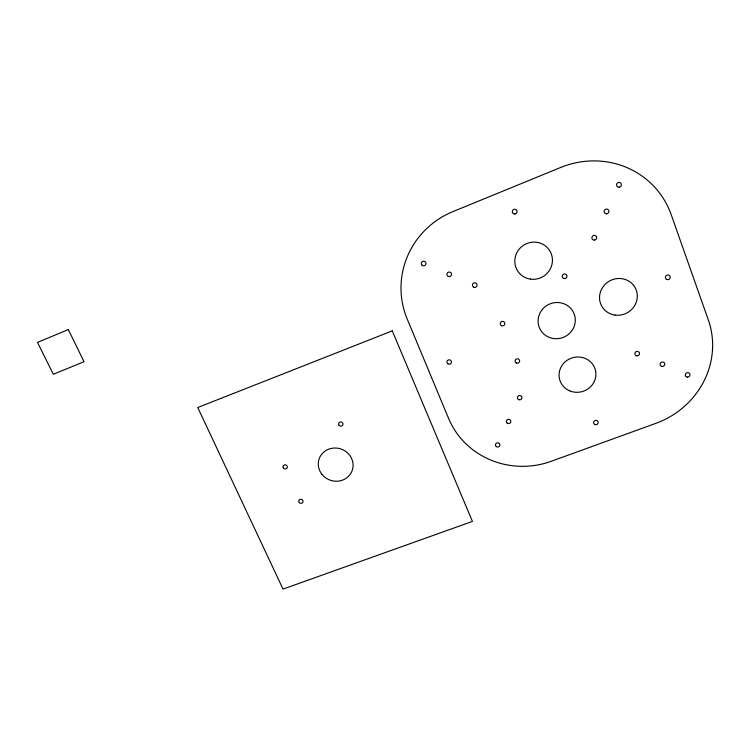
<?xml version="1.0" encoding="UTF-8"?>
<svg xmlns="http://www.w3.org/2000/svg" width="750" height="750" viewBox="0 0 750 750"><rect width="100%" height="100%" fill="white"/><g stroke="black" fill="none" stroke-linecap="round" stroke-linejoin="round"><path stroke-width="1.12" d="M68.306 329.578L37.5 342.413L53.344 374.278L84.028 361.706L68.306 329.578M560.616 167.494L452.85 211.65A83.184 81.712 -18.1 0 0 407.166 318.956L448.612 418.463A80.681 77.231 -8.2 0 0 551.222 461.297L655.819 423.366A84.244 79.622 -22.4 0 0 708.328 319.913L671.203 214.659A86.344 82.931 -36.1 0 0 560.616 167.494M392.269 330.881L197.747 407.522L283.031 589.106L472.425 521.4L392.269 330.881M518.766 399.666A2.278 2.175 -7 0 0 521.953 397.425A2.278 2.175 -7 0 0 518.362 395.925A2.278 2.175 -7 0 0 518.766 399.666M496.266 446.569A2.241 2.119 -1.2 0 0 499.884 445.238A2.241 2.119 -1.2 0 0 496.866 442.931A2.241 2.119 -1.2 0 0 496.266 446.569M553.491 338.522A18.703 18.019 -21.2 0 0 574.172 313.95A18.703 18.019 -21.2 0 0 542.4 309.347A18.703 18.019 -21.2 0 0 553.491 338.522M530.494 279.131A18.966 18.459 -32.2 0 0 551.269 253.809A18.966 18.459 -32.2 0 0 519.122 249.206A18.966 18.459 -32.2 0 0 530.494 279.131M448.312 276.431A2.316 2.297 -10.6 0 0 451.528 274.041A2.316 2.297 -10.6 0 0 447.844 272.475A2.316 2.297 -10.6 0 0 448.312 276.431M606.712 213.825A2.456 2.344 -41.5 0 0 608.494 210.009A2.456 2.344 -41.5 0 0 604.341 210.525A2.456 2.344 -41.5 0 0 606.712 213.825M594.459 240.084A2.419 2.325 -37.4 0 0 596.222 236.316A2.419 2.325 -37.4 0 0 592.097 236.822A2.419 2.325 -37.4 0 0 594.459 240.084M516.422 363.009A2.297 2.212 -10.4 0 0 519.637 360.722A2.297 2.212 -10.4 0 0 516.019 359.203A2.297 2.212 -10.4 0 0 516.422 363.009M473.831 287.194A2.325 2.288 -16.7 0 0 477.066 284.812A2.325 2.288 -16.7 0 0 473.381 283.256A2.325 2.288 -16.7 0 0 473.831 287.194M619.134 187.2A2.484 2.362 -44.9 0 0 620.944 183.328A2.484 2.362 -44.9 0 0 616.753 183.863A2.484 2.362 -44.9 0 0 619.134 187.2M514.913 213.984A2.4 2.344 -46.8 0 0 516.6 210.188A2.4 2.344 -46.8 0 0 512.503 210.703A2.4 2.344 -46.8 0 0 514.913 213.984M507.188 423.122A2.259 2.147 -3.8 0 0 510.834 421.772A2.259 2.147 -3.8 0 0 507.806 419.447A2.259 2.147 -3.8 0 0 507.188 423.122M636.75 355.819A2.353 2.222 -22.3 0 0 639.394 352.772A2.353 2.222 -22.3 0 0 635.419 352.209A2.353 2.222 -22.3 0 0 636.75 355.819M661.978 366.459A2.362 2.212 -22.5 0 0 664.641 363.422A2.362 2.212 -22.5 0 0 660.666 362.859A2.362 2.212 -22.5 0 0 661.978 366.459M594.9 424.509A2.288 2.156 -12.9 0 0 598.144 422.297A2.288 2.156 -12.9 0 0 594.562 420.797A2.288 2.156 -12.9 0 0 594.9 424.509M501.6 325.697A2.306 2.25 -13.5 0 0 504.834 323.372A2.306 2.25 -13.5 0 0 501.188 321.825A2.306 2.25 -13.5 0 0 501.6 325.697M687.178 377.081A2.362 2.203 -22.5 0 0 689.859 374.062A2.362 2.203 -22.5 0 0 685.875 373.491A2.362 2.203 -22.5 0 0 687.178 377.081M421.809 264.909A2.316 2.306 12.3 0 0 425.784 264.431A2.316 2.306 12.3 0 0 423.366 261.234A2.316 2.306 12.3 0 0 421.809 264.909M667.341 279.619A2.428 2.288 -32.1 0 0 670.069 276.441A2.428 2.288 -32.1 0 0 666 275.878A2.428 2.288 -32.1 0 0 667.341 279.619M614.897 315.075A19.097 18.188 -28.5 0 0 636.244 290.081A19.097 18.188 -28.5 0 0 604.087 285.459A19.097 18.188 -28.5 0 0 614.897 315.075M564.159 278.559A2.372 2.297 -29.9 0 0 566.775 275.4A2.372 2.297 -29.9 0 0 562.753 274.847A2.372 2.297 -29.9 0 0 564.159 278.559M447.778 363.741A2.269 2.203 2.9 0 0 451.425 362.334A2.269 2.203 2.9 0 0 448.341 359.962A2.269 2.203 2.9 0 0 447.778 363.741M569.634 390.825A18.497 17.606 -15.8 0 0 595.856 372.703A18.497 17.606 -15.8 0 0 566.962 360.403A18.497 17.606 -15.8 0 0 569.634 390.825M283.2 467.625A2.184 2.044 24.2 0 0 286.922 468.178A2.184 2.044 24.2 0 0 285.403 464.841A2.184 2.044 24.2 0 0 283.2 467.625M299.222 502.5A2.166 2.016 21.1 0 0 302.897 502.134A2.166 2.016 21.1 0 0 300.572 499.284A2.166 2.016 21.1 0 0 299.222 502.5M321.966 474.366A17.522 16.5 19.3 0 0 351.834 471.412A17.522 16.5 19.3 0 0 333.234 448.106A17.522 16.5 19.3 0 0 321.966 474.366M339.084 425.306A2.212 2.109 20.8 0 0 342.863 424.894A2.212 2.109 20.8 0 0 340.5 421.941A2.212 2.109 20.8 0 0 339.084 425.306"/></g></svg>
